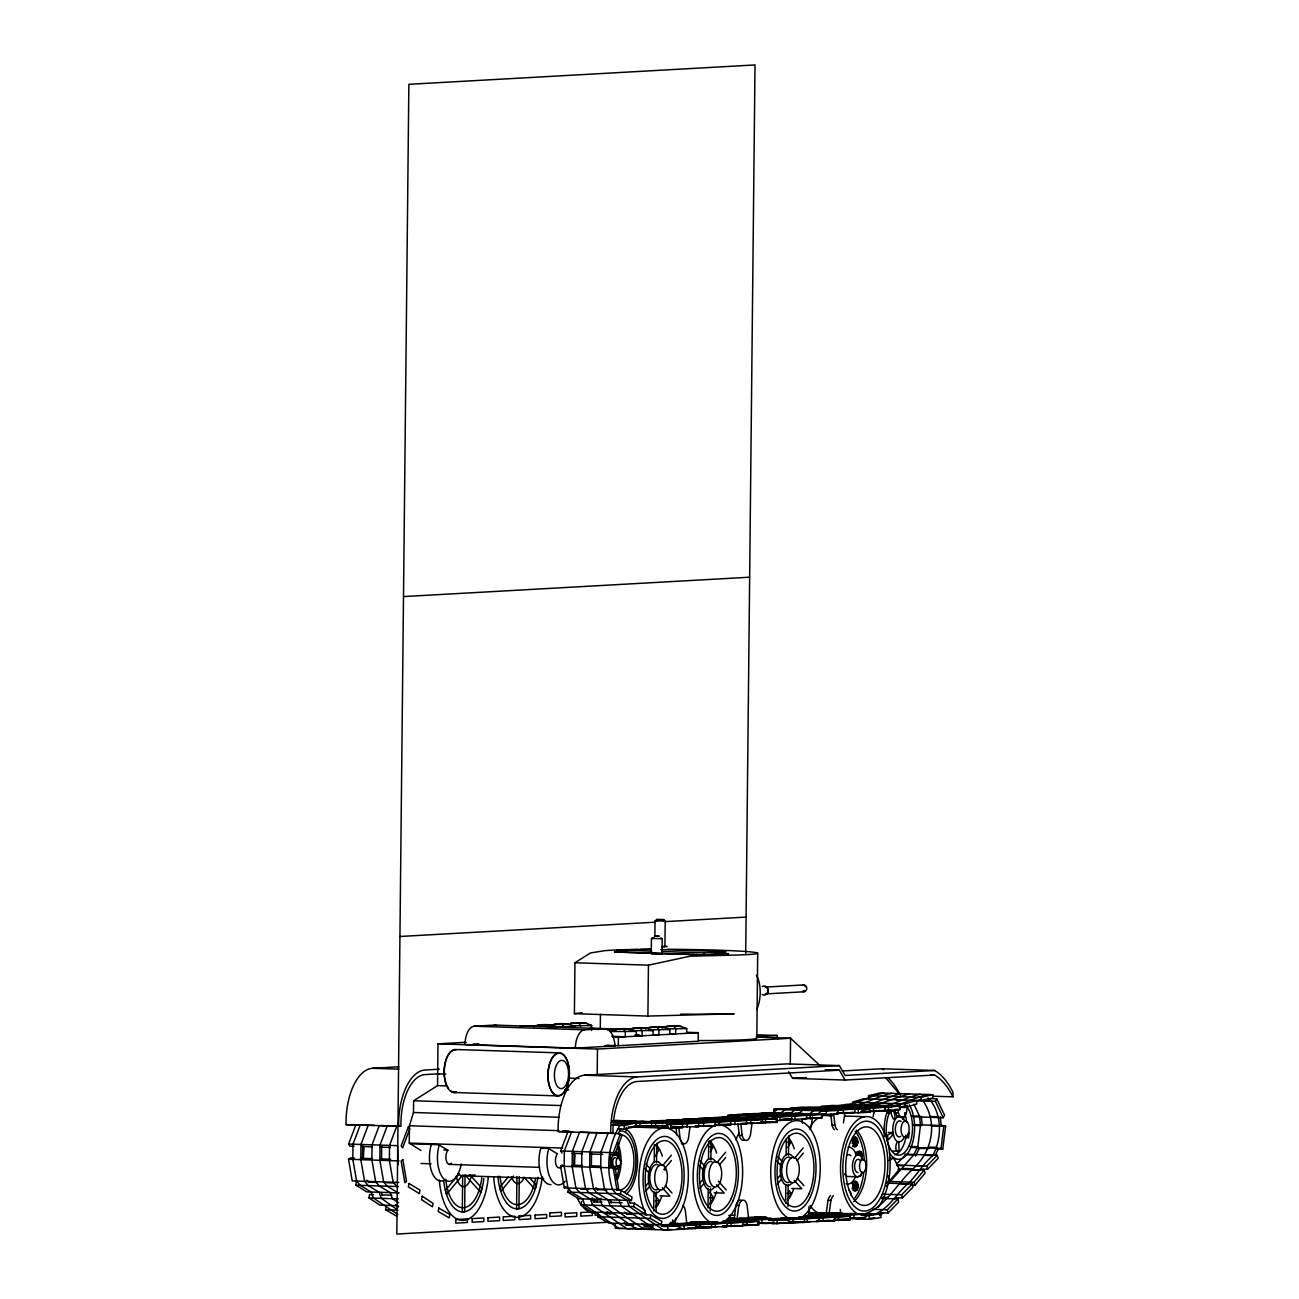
<?xml version="1.0" encoding="UTF-8"?>
<svg xmlns="http://www.w3.org/2000/svg" width="1299" height="1299" viewBox="0 0 1299 1299"><rect width="100%" height="100%" fill="white"/><g stroke="black" fill="none" stroke-linecap="round" stroke-linejoin="round"><path stroke-width="1.5" d="M617.739 1153.561L613.826 1153.431L613.94 1155.12L617.837 1155.249L616.846 1151.856L615.19 1152.424M614.557 1155.542L614.882 1153.074M617.918 1165.69L616.895 1169.262L614.947 1168.402M780.147 1120.728L780.163 1117.14L791.805 1116.085L791.789 1119.673L776.104 1120.599M794.988 1119.9L794.988 1116.312L806.63 1115.256L806.63 1118.845L782.842 1119.511M810.219 1119.04L810.219 1115.468L821.861 1114.396L821.861 1117.984L802.571 1118.715M843.327 1113.487L843.343 1109.898L854.986 1108.843L854.969 1112.431L837.27 1113.275M851.202 1195.486L850.731 1192.044L849.173 1190.371M857.892 1142.454C853.264 1124.138 850.78 1158.854 857.892 1142.454L852.306 1142.276M858.168 1186.555C853.54 1168.256 851.04 1202.971 858.168 1186.555L852.582 1186.377M857.324 1155.136C858.006 1146.319 865.069 1154.632 861.107 1159.163M873.48 1111.798L873.48 1108.209L885.122 1107.154L885.122 1110.742L861.334 1111.392M362.518 1158.984L362.648 1145.491M381.549 1159.601L381.695 1146.124M420.925 1150.443L409.25 1143.071L409.429 1125.762L413.488 1112.496L413.618 1100.756L437.552 1085.623L447.652 1085.948M437.552 1085.623L437.99 1043.844L466.162 1042.269M516.921 1176.699L516.58 1208.719L518.934 1208.59L519.275 1176.634M680.79 1014.113A78.313 3.004 0.6 0 0 734.13 1013.788L647.909 1016.078L574.402 1013.675L574.937 962.77L590.412 952.963L603.775 950.819A78.313 3.004 0.6 0 1 638.085 949.407M573.866 1165.869L574.012 1152.392M591.581 1030.221L591.63 1025.496L586.304 1023.206L570.683 1023.32L586.304 1023.206M591.386 1166.453L591.516 1152.96M594.211 1202.647L594.244 1199.172M595.169 1211.74L595.121 1215.328L599.001 1215.101M597.199 1075.069L597.459 1049.056L790.555 1038.242L819.701 1065.326M596.566 1202.257L596.614 1198.263M600.284 1028.516L600.447 1014.324M610.416 1167.07L610.562 1153.593M660.947 949.585L725.589 951.696L725.556 953.661L704.269 954.846L617.415 952.021L617.431 950.056L650.848 949.26M615.288 1224.73L615.255 1228.334L667.848 1230.039L679.491 1229.39L679.523 1225.801L663.351 1225.282M618.292 1045.711L618.389 1037.154L698.277 1032.673L698.18 1041.246L618.292 1045.711L606.795 1045.338M636.266 1036.147L636.315 1031.406C628.31 1027.558 618.015 1027.753 610.01 1031.536L636.315 1031.406M662.815 1122.011L640.05 1123.197L640.001 1126.785L635.958 1126.655M647.909 1016.078L648.445 965.173L690.029 956.21L734.747 955.09A78.313 3.004 0.6 0 0 749.182 951.761A78.313 3.004 0.6 0 0 667.166 949.293M660.542 938.3L662.214 938.463L662.052 953.726L660.477 953.856L651.27 953.612L651.432 938.349L652.277 938.463M651.692 1122.547L651.643 1126.136L635.471 1125.616M653.056 1035.206L653.105 1030.48C645.717 1026.827 636.185 1026.892 628.586 1029.831M654.875 936.595L655.037 920.894L657.067 920.731M653.722 1210.895L653.917 1191.719M654.225 1162.459L654.42 1144.435M655.524 1126.395L655.557 1122.807L667.199 1122.157L667.166 1125.746L635.292 1125.746M656.06 1211.886L656.271 1191.914M656.58 1162.637L656.774 1143.429M662.912 946.646L664.926 946.533L665.218 920.942L664.211 920.845M667.848 1230.039L667.881 1226.451L679.523 1225.801M669.846 1034.264L669.894 1029.539C662.506 1025.885 652.975 1025.95 645.376 1028.889M670.869 1128.279L670.917 1124.69L682.56 1124.041L682.511 1127.629L670.869 1128.279L628.391 1126.899M684.183 1229.13L684.232 1225.542L695.874 1224.892L695.826 1228.481L678.127 1228.935M686.635 1033.322L686.684 1028.597C679.296 1024.96 669.764 1025.008 662.165 1027.947M687.09 1127.37L687.122 1123.781L698.765 1123.132L698.732 1126.72L672.931 1126.915M699.999 1228.237L700.031 1224.648L711.673 1223.999L711.641 1227.587L695.939 1228.107M704.269 954.846L704.285 952.898L725.589 951.696M703.506 1126.46L703.555 1122.872L715.197 1122.222L715.148 1125.811L695.42 1126.201M708.004 1207.843L708.199 1188.682M708.507 1159.422L708.702 1141.399M710.326 1210.847L710.553 1188.877M710.862 1159.601L711.056 1140.392M715.311 1227.393L715.359 1223.804L727.002 1223.138L726.953 1226.743L701.151 1226.922M719.159 1125.584L719.191 1121.995L730.834 1121.346L730.801 1124.934L715.116 1125.454M731.045 1226.5L731.077 1222.911L742.719 1222.262L742.687 1225.85L722.666 1226.24M734.958 1124.69L735.007 1121.102L746.649 1120.452L746.6 1124.041L714.547 1124.544M745.707 953.531L755.011 64.95L408.86 84.321L396.828 1234.05L609.377 1222.148M747.087 1225.606L747.136 1222.018L758.778 1221.369L758.73 1224.957L743.044 1225.477M750.854 1123.814L750.887 1120.225L762.529 1119.559L762.497 1123.164L740.739 1123.473M757.707 953.206L756.814 1038.274A78.313 3.004 0.6 0 1 698.748 1040.564M761.88 1219.858L761.847 1223.447L773.49 1222.797L773.522 1219.209L727.505 1218.738M765.517 1122.986L765.549 1119.397L777.192 1118.748L777.159 1122.336L761.474 1122.856M773.684 1112.934L773.717 1109.33L785.359 1108.68L837.952 1110.401L837.92 1113.99L822.235 1114.51M777.159 1223.918L777.192 1220.329L788.834 1219.68L788.802 1223.268L757.804 1223.317M785.619 1203.507L785.814 1184.347M786.122 1155.071L786.285 1139.061M787.941 1206.495L788.168 1184.526M788.477 1155.266L788.672 1136.04M790.279 1064.287L790.555 1038.242L756.245 1037.122M792.812 1223.057L792.845 1219.452L804.487 1218.803L804.438 1222.391L788.753 1222.911M807.182 1222.245L807.215 1218.657L818.857 1218.007L818.825 1221.596L793.023 1221.774M823.111 1221.352L823.144 1217.764L834.786 1217.114L834.754 1220.703L817.039 1221.157M826.278 1114.639L826.31 1111.051L837.952 1110.401M838.521 1220.492L838.553 1216.903L850.196 1216.254L850.163 1219.842L834.461 1220.362M853.93 1218.283L853.963 1214.695L865.605 1214.045L865.572 1217.634L849.871 1218.153M850.212 1112.594L858.298 1112.853L858.33 1109.265L849.968 1109.119M858.298 1112.853L869.94 1112.204L869.973 1108.615L807.686 1107.43M932.666 1096.177L952.898 1096.827L952.946 1092.264A89.534 44.734 -88.1 0 0 934.598 1070.473L882.005 1068.752L842.272 1070.977M907.27 1105.238L906.734 1111.1A9.125 4.563 -88.1 0 1 902.789 1117.254A9.125 4.563 -88.1 0 1 898.502 1113.032L897.885 1109.346M886.21 1186.084L913.717 1154.941L917.808 1146.725L920.455 1125.616L919.562 1116.133L913.863 1104.182M860.88 1214.938C883.158 1210.408 895.953 1184.915 911.801 1169.977C931.87 1152.765 938.43 1123.944 923.297 1101.13L931.286 1101.39C942.295 1117.237 941.564 1138.979 932.763 1155.558C923.816 1163.384 917.63 1173.419 909.755 1182.22C895.157 1193.472 886.145 1216.124 865.134 1215.767C856.707 1212.438 846.152 1213.25 837.676 1216.059L768.813 1219.923M943.87 1125.616L945.607 1126.314L942.749 1149.112L941.012 1148.413L943.87 1125.616L913.522 1124.625M617.837 1155.249L617.512 1156.857M862.13 1172.088L860.669 1175.968L858.866 1176.131M625.972 1131.088L626.508 1127.256M672.249 1223.755L672.768 1219.907M675.935 1218.072L675.139 1223.837L686.781 1223.187L685.239 1209.921A9.125 4.563 -88.1 0 0 682.836 1205.472M690.013 1126.915L688.438 1138.46A9.125 4.563 -88.1 0 1 684.248 1143.899A9.125 4.563 -88.1 0 1 680.189 1138.914L678.857 1127.548M734.114 1218.949L735.948 1205.488A9.125 4.563 -88.1 0 1 741.794 1200.585M738.839 1205.586L737.004 1219.047L748.646 1218.397L747.087 1205.115A9.125 4.563 -88.1 0 0 743.028 1200.13A9.125 4.563 -88.1 0 0 738.839 1205.586L735.948 1205.488M752.024 1123.44L750.449 1134.985A9.125 4.563 -88.1 0 1 746.259 1140.441A9.125 4.563 -88.1 0 1 742.2 1135.44L740.852 1124.073M812.508 1117.026L811.193 1126.639A9.125 4.563 -88.1 0 1 810.17 1129.448M826.18 1213.786L828.015 1200.325A9.125 4.563 -88.1 0 1 830.516 1195.616M833.406 1195.713A9.125 4.563 -88.1 0 0 830.905 1200.422L829.087 1213.883L840.713 1213.234L840.274 1209.45M843.489 1122.921L844.788 1113.308M904.672 1137.486L908.504 1137.664L909.284 1132.809M396.633 1216.156L385.608 1209.791L386.176 1206.333M644.759 1214.776L650.831 1214.971L661.857 1221.336L661.288 1224.795L608.695 1223.073L597.654 1216.708L598.238 1213.25M661.288 1224.795L650.247 1218.43L650.831 1214.971M399.15 1192.92L366.789 1191.865L355.812 1185.191L356.413 1181.749M617.009 1190.257L621.068 1190.387L632.045 1197.077L631.444 1200.503L578.851 1198.798L567.874 1192.109L568.475 1188.666M631.444 1200.503L620.467 1193.83L621.068 1190.387M398.046 1205.699L379.844 1205.115L368.965 1197.922L369.598 1194.512L373.641 1194.642M630.21 1203.02L634.253 1203.15L645.132 1210.327L644.499 1213.753L591.906 1212.032L581.026 1204.839L581.66 1201.429M644.499 1213.753L633.603 1206.56L634.253 1203.15M354.075 1146.27L350.032 1146.124L348.603 1144.062L355.78 1125.048M360.148 1125.194L352.987 1144.208L352.825 1159.406L356.624 1181.067L360.196 1185.338L371.173 1192.011L373.349 1198.068L397.867 1214.484M368.137 1125.454L360.976 1144.468L360.813 1159.666L364.613 1181.327L368.185 1185.597L379.162 1192.271L381.321 1198.328L397.965 1210.197L385.608 1209.791M379.194 1125.811L372.034 1144.825L371.871 1160.039L375.671 1181.684L379.227 1185.955L390.203 1192.644L392.379 1198.685L398.598 1202.793M387.183 1126.071L380.006 1145.085L379.86 1160.299L383.66 1181.944L387.216 1186.214L398.192 1192.904M396.698 1126.395L389.538 1145.393L389.375 1160.608L393.175 1182.252L396.747 1186.523M562.077 1153.057L560.665 1150.979L567.842 1131.981M571.511 1132.095L564.334 1151.109L564.188 1166.307L567.972 1187.968L571.544 1192.238L582.52 1198.912L584.696 1204.969L618.925 1228.448L622.806 1228.237M579.5 1132.355L572.323 1151.369L572.161 1166.567L575.96 1188.228L579.533 1192.498L590.509 1199.172L592.685 1205.228L626.914 1228.708L636.624 1228.172M589.015 1132.663L581.855 1151.677L581.692 1166.875L585.492 1188.536L589.048 1192.807L600.024 1199.48L602.2 1205.537L636.445 1229.016L651.221 1228.188M597.004 1132.923L589.843 1151.937L589.681 1167.151L593.481 1188.796L597.037 1193.067L608.013 1199.74L610.189 1205.797L626.832 1217.666L644.434 1229.276L652.195 1228.838M608.062 1133.296L600.885 1152.294L600.723 1167.509L604.522 1189.153L608.094 1193.424L619.071 1200.114L621.247 1206.154L655.475 1229.633M620.419 1133.686L621.848 1135.764L614.671 1154.762L613.258 1152.7L620.419 1133.686L558.115 1131.575A51.879 25.915 -88.1 0 1 584.599 1075.215L786.804 1063.897L839.398 1065.602L845.178 1075.475L934.598 1070.473M431.349 1144.468L431.219 1144.825A24.551 12.259 -88.1 0 0 431.82 1171.974A24.551 12.259 -88.1 0 0 444.648 1180.012M451.565 1163.271A7.664 3.832 -88.1 0 1 446.353 1160.77A7.664 3.832 -88.1 0 1 447.863 1150.232L439.208 1145.085A24.551 12.259 -88.1 0 0 444.404 1179.378A24.551 12.259 -88.1 0 0 461.259 1163.985M561.087 1166.859A7.664 3.832 -88.1 0 1 555.891 1164.342A7.664 3.832 -88.1 0 1 557.401 1153.804L548.73 1148.657A24.551 12.259 -88.1 0 0 550.37 1178.161A24.551 12.259 -88.1 0 0 565.162 1181.229M618.145 1133.897L620.646 1128.604M906.41 1112.529L903.016 1119.332L901.847 1117.66M915.454 1156.11L919.335 1148.348M935.28 1155.184L938.381 1148.982M912.888 1116.734L943.22 1117.725L935.394 1101.276L936.725 1098.743L930.669 1098.548M943.22 1117.725L944.552 1115.191L936.725 1098.743M890.838 1112.853L892.884 1109.736C896.407 1115.614 895.157 1126.314 890.838 1112.853L887.087 1112.723M655.005 1156.467L658.966 1149.794L657.067 1147.228M710.277 1151.758L713.248 1146.757L709.465 1141.626M787.892 1147.423L790.864 1142.406L788.964 1139.84M655.557 1206.95L659.275 1200.893L655.248 1195.194M709.855 1203.897L713.557 1197.857L709.53 1192.157M787.47 1199.562L791.172 1193.521L789.159 1190.663M459.197 1173.841L445.427 1190.29L446.564 1194.301L462.671 1175.043L462.298 1211.756L464.652 1211.626L465.026 1174.913L480.76 1192.385L481.978 1188.244L470.059 1174.994M508.38 1176.91L499.725 1187.254L500.846 1191.248L513.56 1176.066M645.441 1186.182L647.99 1183.145M662.669 1165.625L671.339 1155.249M645.538 1191.427L649.354 1186.864M663.838 1169.571L671.421 1160.494M699.723 1183.145L702.288 1180.109M716.951 1162.573L725.621 1152.213M699.82 1188.39L703.636 1183.827M719.386 1165.008L725.719 1157.458M777.338 1178.81L779.887 1175.757M794.566 1158.237L803.237 1147.861M777.435 1184.039L781.251 1179.492M797.001 1160.673L803.334 1153.122M887.72 1181.408L914.009 1182.269L924.222 1170.074L925.083 1173.143L914.886 1185.338L910.843 1185.191M896.57 1164.05L905.728 1154.665L913.717 1154.941M896.44 1165.073L926.788 1166.064L937.342 1155.249L938.105 1158.432L927.535 1169.246L921.478 1169.051M873.188 1209.337L887.347 1209.791L897.918 1198.977L898.664 1202.16L888.11 1212.974L877.734 1212.633M883.45 1194.187L901.652 1194.788L912.223 1183.974L912.97 1187.14L902.415 1197.954L896.342 1197.759M447.863 1150.232L443.949 1150.037M398.761 1182.431L352.24 1180.921L348.538 1159.26L350.243 1157.961L354.286 1158.091M608.809 1166.388L614.882 1166.599L618.6 1188.244L616.895 1189.559L564.302 1187.838L560.583 1166.193L562.288 1164.878M564.302 1187.838L566.007 1186.539M560.583 1166.193L613.177 1167.898L614.882 1166.599M800.233 1108.144L777.403 1109.249L772.954 1112.805L731.24 1115.143L728.284 1117.156L649.857 1121.54M806.289 1108.453L785.375 1109.508L780.943 1113.064L739.228 1115.403L736.273 1117.416L633.49 1122.953M848.068 1107.722L794.907 1109.817L790.458 1113.373L748.76 1115.711L745.788 1117.725L651.14 1123.018M823.793 1109.021L802.896 1110.077L798.447 1113.633L756.749 1115.971L753.777 1117.984L663.708 1123.018M834.851 1109.395L813.937 1110.45L809.504 1114.006L767.79 1116.328L764.835 1118.342L666.306 1123.862M842.84 1109.655L821.926 1110.71L817.493 1114.266L775.779 1116.588L772.824 1118.601L666.533 1124.561M879.439 1215.588L883.726 1212.828M734.292 1218.819L727.18 1220.557L735.169 1220.816L738.287 1219.306L750.254 1218.641L738.287 1218.592M736.679 1221.709L761.311 1218.998M660.688 1223.967L663.854 1226.5L754.216 1221.433L757.317 1219.923L769.3 1219.258L772.97 1220.394L845.665 1216.319L849.432 1214.776L861.432 1214.094M533.532 1026.73C541.131 1023.791 550.662 1023.726 558.05 1027.363L547.058 1027.98M550.305 1025.788C557.921 1022.849 567.452 1022.784 574.84 1026.437L552.351 1026.665M809.115 1215.133L812.882 1213.575L824.881 1212.909L827.349 1214.013M807.15 1216.091L826.408 1213.672M799.973 1217.195L826.619 1215.702L830.386 1214.159L842.385 1213.477L830.402 1213.445M916.509 1100.448L863.916 1098.727L852.339 1102.201L904.932 1103.923L916.509 1100.448L916.688 1103.988L905.111 1107.479L899.038 1107.284M900.775 1107.105L904.104 1106.115M651.27 953.612L662.052 953.726M868.641 1099.246L868.528 1095.674L880.137 1092.962L932.731 1094.684L932.844 1098.24L917.191 1100.821M883.807 1093.076C868.625 1095.966 855.424 1105.4 839.56 1106.115M891.796 1093.336C877.215 1095.983 864.614 1105.108 849.481 1106.082M901.327 1093.644C885.139 1096.892 870.866 1107.089 853.719 1106.878L861.708 1107.138M909.316 1093.92C889.75 1099.116 871.353 1109.768 850.066 1107.787M920.358 1094.278C905.176 1097.152 891.975 1106.602 876.111 1107.3M928.347 1094.537C913.165 1097.428 899.963 1106.862 884.099 1107.576M868.528 1095.674L921.105 1097.395L932.731 1094.684M917.029 1100.562L920.666 1099.717M631.525 1122.791L619.899 1125.389C608.176 1144.922 605.626 1167.655 612.511 1189.413L616.083 1193.684L627.06 1200.373L629.236 1206.414L645.879 1218.283L663.464 1229.893L671.226 1229.471M626.297 1123.034L623.536 1122.531L611.91 1125.129L624.283 1125.535L635.909 1122.937L636.007 1126.509L624.397 1129.107L618.324 1128.912M884.424 1107.576L900.126 1105.969L900.158 1109.541L888.532 1111.294L878.416 1110.97M861.675 1112.204L889.994 1110.06M865.215 1215.604L880.901 1213.98L880.949 1217.569L869.307 1219.306L849.091 1218.657M862.763 1218.04L856.95 1218.917L854.45 1217.796M868.82 1218.592L874.633 1217.715M574.402 1013.675L582.098 1012.668M403.502 596.582L749.653 577.211M399.946 936.482L655.005 922.193M665.12 921.624L746.097 917.094M624.169 951.469L614.362 952.021L705.081 954.976L728.609 953.661L715.457 953.32M617.415 952.021L627.092 951.469M765.257 987.094L803.821 984.934M765.192 993.946L803.756 991.786M474.265 1026.21L494.334 1025.09L604.717 1028.694A21.255 10.619 -88.1 0 1 615.028 1045.89L575.327 1048.114L464.928 1044.51A18.283 9.142 -88.1 0 1 474.265 1026.21L584.647 1029.815L604.717 1028.694M552.724 1025.09L537.104 1025.203M553.894 1024.261L569.514 1024.148M572.973 1025.853L591.63 1025.496L587.798 1025.366M589.47 1028.483L630.989 1029.133M632.175 1028.305L647.779 1028.191M648.964 1027.363L664.568 1027.249M665.754 1026.421L681.358 1026.307M669.894 1029.539L649.321 1029.831M686.684 1028.597L666.111 1028.889M472.868 1044.071L478.828 1043.73M635.016 1034.865L639.011 1034.637M756.343 1036.618L777.078 1035.465L777.809 1039.395M439.241 1073.786L425.082 1074.582A47.316 23.642 -88.1 0 0 400.936 1126.249L346.054 1124.658A51.879 25.915 -88.1 0 1 372.537 1068.281L398.825 1066.82M439.289 1069.207L425.13 1070.003A51.879 25.915 -88.1 0 0 398.647 1126.379M584.599 1075.215L637.192 1076.92L839.398 1065.602M952.898 1096.827A89.534 44.734 -88.1 0 0 934.549 1075.036L845.129 1080.054L839.349 1070.181L637.143 1081.499A47.316 23.642 -88.1 0 0 612.998 1133.166L610.709 1133.296A51.879 25.915 -88.1 0 1 637.192 1076.92M788.688 1071.756L792.552 1078.332L806.452 1077.553M346.054 1124.658L374.648 1125.389M810.17 1108.356L832.545 1107.219L824.556 1106.959L809.423 1107.803L840.128 1108.664M612.462 1120.891L618.292 1120.566M834.916 1108.632L846.558 1107.982L838.569 1107.722M614.638 1121.475L626.28 1120.826M849.855 1108.778L868.885 1107.706M624.153 1121.784L635.796 1121.134M850.601 1109.443L869.973 1108.615M624.381 1122.482L643.784 1121.394M642.291 1121.638L698.765 1123.132M864.955 1111.311L861.075 1111.522L869.063 1111.798M822.202 1114.071L825.985 1113.86M838.91 1113.129L853.914 1112.642M635.357 1126.233L646.934 1125.584M658.707 1125.632L632.808 1126.444M558.115 1131.575L572.55 1131.851M636.689 1125.372L639.173 1127.061L643.151 1126.85M783.589 1119.543L790.571 1119.153M805.818 1118.293L821.861 1117.984M639.173 1127.061L655.118 1126.882M655.735 1126.006L658.203 1127.694L668.157 1127.126M761.084 1121.93L773.051 1121.963L761.149 1122.628M672.168 1127.613L682.706 1127.029M695.955 1126.282L708.832 1125.567M714.775 1125.226L730.59 1124.349M742.232 1123.7L754.151 1123.034M457.605 1173.63L460.934 1175.741L475.044 1174.946M728.804 1215.474L734.877 1215.133M809.131 1212.552L865.605 1214.045M808.887 1213.087L824.881 1212.909M728.755 1218.283L734.308 1218.072M748.013 1217.309L766.296 1217.52L747.899 1218.559M730.347 1218.835L734.179 1218.608M747.802 1217.861L758.307 1217.26M670.739 1222.879L674.425 1222.668L670.43 1222.538M644.353 1225.201L648.12 1224.989M670.56 1223.723L678.062 1223.414M685.888 1222.879L705.487 1221.774M753.599 1219.079L771.135 1218.105M800.2 1216.838L809.91 1216.302L808.79 1206.82M648.574 1225.671L644.807 1225.883L641.641 1223.349M662.75 1224.876L717.357 1221.823M723.705 1221.466L735.169 1220.816M765.42 1219.128L779.124 1218.365M781.056 1218.251L789.613 1217.78M661.516 1225.915L695.647 1224.713M689.607 1224.356L734.763 1221.823M757.463 1223.301L763.292 1222.976M855.359 1217.812L834.137 1220.346M677.64 1228.399L681.52 1228.188M695.387 1227.409L702.954 1226.987M722.553 1225.883L728.382 1225.558M742.492 1224.762L746.373 1224.551M764.786 1223.528L774.496 1222.976M788.201 1222.213L792.081 1222.002M816.681 1220.622L820.481 1220.41M833.909 1219.647L837.79 1219.436M676.682 1229.163L694.218 1228.172M695.615 1228.107L716.756 1226.922M722.569 1226.597L738.303 1225.704M742.719 1225.46L754.362 1224.811M784.417 1223.122L772.775 1223.788L769.105 1222.651M788.428 1222.911L810.56 1221.661M815.951 1221.369L830.37 1220.557M664.828 921.04L655.037 920.894M652.163 938.251L653.105 938.235M660.542 938.592L661.483 938.56M836.735 1112.723L840.615 1112.61M653.007 938.219L654.193 938.203M660.639 938.592L653.007 938.511M661.759 946.662L667.069 946.5L664.357 946.289M656.856 936.011C665.153 936.352 648.542 935.897 656.839 936.238M898.746 1141.821L899.07 1151.287C894.069 1154.08 895.255 1138.866 899.85 1141.853A13.071 6.527 -88.1 0 0 904.315 1136.917M617.431 950.056L651.773 951.177M661.873 951.501L704.285 952.898M574.937 962.77L648.445 965.173M649.273 1030.351L653.105 1030.48L630.616 1030.708M589.811 1029.133L599.391 1029.441M686.781 1032.299L698.277 1032.673M757.138 1034.816L777.078 1035.465M607.851 1030.107L615.823 1030.367M669.894 1033.76L675.642 1033.939L675.691 1029.214L674.295 1026.697M653.105 1034.686L658.853 1034.881L658.902 1030.156L657.505 1027.639M636.315 1035.628L642.063 1035.823L642.112 1031.081L640.716 1028.581M611.861 1036.326L625.274 1036.764L625.322 1032.023L623.926 1029.522M612.641 1036.959L618.389 1037.154M604.993 1045.565L615.028 1045.89M437.99 1043.844L597.459 1049.056M559.999 1052.904A21.563 10.765 -88.1 0 0 548.714 1083.723A21.563 10.765 -88.1 0 0 567.257 1086.549A21.563 10.765 -88.1 0 0 559.999 1052.904L456.241 1049.527A21.563 10.765 -88.1 0 0 444.096 1072.195A21.563 10.765 -88.1 0 0 456.355 1092.183M825.19 1069.71L839.349 1070.181M930.506 1074.906L934.549 1075.036M792.552 1078.332L845.129 1080.054M372.537 1068.281L398.842 1069.142M437.682 1073.867L445.752 1074.127M568.897 1078.154L578.981 1078.479M917.191 1100.691L935.394 1101.276M896.959 1100.172L905.046 1100.432M564.724 1089.764L568.767 1089.893M900.126 1105.969L847.533 1104.247L835.89 1106.001L839.933 1106.131M453.546 1092.491L557.32 1095.885M885.122 1107.154L832.545 1105.433L820.887 1106.488L873.48 1108.209M852.063 1106.521L878.368 1107.381M861.107 1108.144L869.096 1108.404M896.115 1109.411L900.158 1109.541M821.065 1107.154L829.054 1107.414M857.616 1108.339L865.589 1108.599M854.986 1108.843L802.392 1107.121L790.75 1108.177L843.343 1109.898M810.056 1108.128L814.051 1108.258M823.566 1108.567L827.56 1108.697M879.05 1110.531L885.122 1110.742M878.108 1110.759L884.099 1110.954M789.029 1108.599L797.018 1108.859M806.549 1109.167L814.538 1109.427M825.579 1109.784L833.568 1110.06M861.562 1111.863L869.94 1112.204M894.995 1109.249L895.596 1112.934L898.502 1113.032M773.717 1109.33L826.31 1111.051M887.201 1112.967L890.952 1113.081M842.564 1112.561L850.553 1112.821M911.573 1115.873L919.562 1116.133M930.604 1116.507L938.592 1116.767M833.861 1113.86L837.92 1113.99M413.618 1100.756L560.973 1105.563M795.183 1113.194L803.172 1113.454M821.861 1114.396L769.284 1112.691L757.626 1113.746L761.685 1113.876M785.814 1113.324L791.887 1113.519M802.003 1113.844L810.089 1114.12M761.311 1113.454L769.3 1113.714M778.815 1114.022L786.804 1114.282M797.862 1114.656L805.851 1114.915M824.508 1115.386L832.545 1115.662M844.61 1116.052L864.728 1116.702M806.63 1115.256L754.037 1113.535L742.395 1114.591L760.597 1115.191M769.771 1114.136L802.133 1115.191M806.176 1115.321L810.219 1115.468M746.081 1114.315L754.053 1114.574M763.585 1114.883L771.574 1115.143M782.631 1115.5L790.604 1115.76M791.805 1116.085L739.212 1114.363L727.57 1115.419L768.018 1116.75M770.713 1115.516L794.988 1116.312M731.24 1115.143L739.228 1115.403M748.76 1115.711L756.749 1115.971M767.79 1116.328L775.779 1116.588M772.061 1116.88L780.163 1117.14M777.192 1118.748L724.615 1117.026L712.972 1117.676L765.549 1119.397M781.689 1119.348L791.789 1119.673M762.529 1119.559L709.936 1117.854L698.31 1118.504L750.887 1120.225M941.564 1126.184L945.607 1126.314M914.464 1125.421L920.455 1125.616M931.513 1125.973L939.502 1126.233M746.649 1120.452L694.056 1118.748L682.413 1119.397L735.007 1121.102M760.987 1121.8L777.159 1122.336M730.834 1121.346L678.24 1119.624L666.598 1120.274L719.191 1121.995M830.743 1113.844L832.074 1125.21L834.965 1125.307A9.125 4.563 -88.1 0 0 837.368 1129.757M756.424 1122.953L762.497 1123.164M715.197 1122.222L662.604 1120.501L650.961 1121.151L703.555 1122.872M413.488 1112.496L558.83 1117.237M740.544 1123.846L746.6 1124.041M614.606 1120.436L667.199 1122.157M718.656 1124.528L730.801 1124.934M613.079 1121.427L662.847 1123.002M666.907 1123.132L687.122 1123.781M624.267 1122.141L628.261 1122.271M639.319 1122.628L647.308 1122.888M666.371 1123.521L682.56 1124.041M611.634 1122.141L635.909 1122.937M611.732 1122.271L640.05 1123.197M709.092 1125.616L715.148 1125.811M666.858 1124.561L670.917 1124.69M695.144 1125.973L699.138 1126.103M888.256 1132.436L893.062 1132.598M661.094 1125.551L667.166 1125.746M694.689 1126.59L698.732 1126.72M672.151 1127.094L678.143 1127.288M662.295 1126.98L668.352 1127.175M672.395 1127.305L682.511 1127.629M658.203 1127.694L666.192 1127.954L662.49 1125.421M852.729 1137.486L856.463 1137.599M853.264 1138.054L856.983 1138.168M853.703 1138.882L857.421 1138.996M737.962 1123.976L739.293 1135.358L742.2 1135.44M852.144 1139.856L857.73 1140.035M409.429 1125.762L558.814 1130.65M562.84 1130.779L568.897 1130.974M380.704 1125.584L398.923 1126.184M580.637 1132.111L612.998 1133.166M852.306 1141.042L857.892 1141.22M852.144 1143.477L857.73 1143.656M786.95 1142.276L790.864 1142.406M853.703 1144.63L857.421 1144.76M909.82 1146.465L917.808 1146.725M928.866 1147.098L936.855 1147.358M853.248 1145.556L856.983 1145.669M910.664 1147.423L941.012 1148.413M852.712 1146.221L856.447 1146.335M916.461 1148.267L928.59 1148.657M936.693 1148.917L942.749 1149.112M892.819 1151.028L899.07 1151.287M709.335 1146.627L713.248 1146.757M857.405 1151.531L861.123 1151.661M855.976 1152.31L861.562 1152.489M904.981 1154.194L937.342 1155.249M924.774 1155.298L932.763 1155.558M856.285 1153.35L861.87 1153.528M856.447 1154.519L862.033 1154.714M409.25 1143.071L562.662 1148.072M410.387 1143.769L439.338 1144.728M548.876 1148.3L540.741 1148.397A24.551 12.259 -88.1 0 0 551.003 1184.607M348.603 1144.062L397.526 1145.653L398.062 1164.797M560.665 1150.979L613.258 1152.7M613.94 1154.259L617.837 1154.389M362.161 1146.53L372.277 1146.855M380.363 1147.114L390.479 1147.455M572.193 1153.382L582.309 1153.707M590.396 1153.983L602.541 1154.373M610.627 1154.632L614.671 1154.762M897.268 1165.447L903.243 1165.658M914.301 1166.015L922.29 1166.275M903.276 1168.451L913.376 1168.791M897.918 1169.23L924.222 1170.074M911.801 1169.977L919.789 1170.237M360.343 1158.286L372.488 1158.676M380.575 1158.952L390.69 1159.276M572.404 1165.203L582.52 1165.544M590.607 1165.804L600.723 1166.129M348.538 1159.26L399.102 1160.916M858.038 1176.813L848.491 1176.504A10.96 5.472 -88.1 0 1 844.577 1173.874M420.99 1163.482L431.041 1163.807M449.145 1164.391L539.605 1167.346M885.918 1183.113L912.223 1183.974M853.54 1182.155L857.259 1182.269M899.915 1183.73L907.904 1183.99M852.112 1182.934L857.697 1183.113M852.42 1183.974L858.006 1184.152M852.582 1185.143L858.168 1185.321M852.42 1187.595L858.006 1187.773M460.934 1175.741L543.696 1178.437M852.112 1188.682L857.681 1188.861M853.524 1189.657L857.243 1189.787M791.822 1188.439L801.775 1188.764L794.176 1180.32M852.988 1190.322L856.707 1190.452M787.259 1193.391L791.172 1193.521M882.183 1197.305L888.256 1197.499M714.206 1192.791L724.176 1193.115L716.577 1184.672M881.729 1198.457L897.918 1198.977M368.543 1182.139L376.645 1182.415M386.745 1182.739L394.847 1182.999M580.604 1189.072L588.691 1189.332M596.793 1189.592L606.909 1189.933M828.015 1200.325L830.905 1200.422M355.812 1185.191L398.29 1186.572M567.874 1192.109L620.467 1193.83M659.924 1195.827L669.878 1196.152L662.279 1187.708M709.644 1197.727L713.557 1197.857M655.362 1200.779L659.275 1200.893M381.744 1194.901L391.843 1195.226M593.789 1201.819L601.892 1202.095M609.978 1202.354L622.107 1202.744M866.742 1213.526L880.901 1213.98M868.333 1213.818L876.322 1214.078M368.965 1197.922L398.371 1198.88M581.026 1204.839L633.603 1206.56M809.456 1213.25L853.963 1214.695M808.887 1213.445L812.882 1213.575M822.397 1213.883L830.386 1214.159M841.443 1214.516L849.432 1214.776M807.718 1214.857L850.196 1216.254M818.63 1215.442L826.619 1215.702M837.676 1216.059L845.665 1216.319M861.513 1217.504L865.572 1217.634M806.192 1215.848L838.553 1216.903M806.468 1216.189L834.786 1217.114M805.38 1216.351L811.372 1216.562M822.413 1216.919L830.402 1217.179M798.869 1216.968L823.144 1217.764M798.641 1217.342L819.019 1217.812M806.5 1217.812L814.473 1218.072M833.974 1219.306L850.163 1219.842M754.638 1216.936L766.767 1217.342M780.926 1217.796L807.215 1218.657M782.242 1218.089L804.487 1218.803M755.563 1217.423L763.552 1217.683M792.114 1218.608L800.103 1218.868M826.375 1220.427L834.754 1220.703M606.324 1213.526L614.411 1213.786M626.556 1214.175L634.643 1214.451M748.338 1218.007L792.845 1219.452M729.031 1217.748L735.104 1217.942M739.147 1218.072L788.834 1219.68M728.755 1217.942L732.75 1218.072M757.431 1218.868L769.3 1219.258M776.461 1219.485L784.45 1219.745M769.105 1220.07L777.192 1220.329M730.298 1219.047L738.287 1219.306M749.344 1219.664L757.317 1219.923M768.976 1220.264L772.97 1220.394M788.266 1221.872L804.438 1222.391M726.417 1220.313L758.778 1221.369M746.227 1221.174L754.216 1221.433M597.654 1216.708L650.247 1218.43M767.417 1222.586L773.49 1222.797M780.423 1222.992L788.802 1223.268M722.861 1221.222L747.136 1222.018M722.488 1221.612L742.752 1222.083M730.347 1222.067L738.335 1222.327M694.673 1221.726L731.077 1222.911M690.581 1221.953L727.002 1223.138M695.582 1222.327L703.571 1222.586M714.629 1222.944L722.617 1223.203M742.557 1224.421L758.73 1224.957M687.041 1222.879L715.359 1223.804M685.937 1223.041L711.673 1223.999M699.3 1223.804L707.289 1224.064M734.308 1225.574L742.687 1225.85M669.683 1223.658L700.031 1224.648M670.625 1223.902L676.6 1224.096M669.57 1224.031L695.874 1224.892M664 1224.876L684.232 1225.542M722.91 1226.597L726.953 1226.743M671.859 1225.347L679.848 1225.606M643.119 1224.616L649.191 1224.811M667.15 1225.606L675.139 1225.866M695.452 1227.068L711.641 1227.587M625.404 1225.071L633.506 1225.33M643.606 1225.655L653.722 1225.996M661.824 1226.256L667.881 1226.451M687.463 1228.205L695.826 1228.481M643.086 1228.205L652.082 1228.497M652.163 938.463L653.105 938.511M612.478 1122.174L615.239 1122.677M862.439 1218.056L864.939 1219.176M644.677 1125.632L647.162 1127.337M624.137 1222.781L627.303 1225.314M643.638 1212.746L646.496 1215.068M624.592 1212.129L627.449 1214.451M607.088 1211.561L609.945 1213.883M395.724 1204.66L398.598 1206.982M905.598 1135.164L908.504 1137.664M927.957 1098.012L931.286 1101.39M777.906 1156.776L781.966 1161.274M797.277 1178.274L803.902 1185.63M776.932 1161.16L782.177 1166.989M700.291 1161.111L705.698 1167.119M718.331 1181.148L726.287 1189.981M699.317 1165.512L704.561 1171.341M646.009 1164.164L651.416 1170.155M665.38 1185.662L672.005 1193.018M645.035 1168.548L648.964 1172.916M529.635 1177.852L536.276 1185.208L535.058 1189.332L523.952 1177.024M885.626 1077.683L900.304 1095.122M595.851 1187.611L597.8 1189.933M367 1180.141L368.932 1182.463M902.204 1116.848L904.77 1121.005M579.224 1023.596L580.637 1026.113M562.435 1024.538L563.847 1027.038M628.684 1198.961L630.324 1203.524M610.189 1199.87L611.293 1202.906M592.133 1197.775L593.773 1202.338M381.338 1192.385L382.426 1195.437M914.009 1182.269L914.886 1185.338M926.788 1166.064L927.535 1169.246M901.652 1194.788L902.415 1197.954M887.347 1209.791L888.11 1212.974M613.177 1167.898L616.895 1189.559M615.028 1174.994L615.141 1175.822M888.386 1175.822L889.133 1181.457L899.33 1169.262L894.621 1159.65A9.125 4.563 -88.1 0 0 889.036 1160.559M833.633 1113.941L834.965 1125.307M802.051 1119.511L802.506 1123.31M675.951 1127.451L676.844 1135.034M940.346 1116.896L941.223 1126.168M921.316 1116.279L922.193 1125.551M904.932 1103.923L905.111 1107.479M921.105 1097.395L921.235 1100.967M624.283 1125.535L624.397 1129.107M888.484 1107.706L888.532 1111.294M869.275 1215.734L869.307 1219.306M600.999 1198.295A36.827 18.397 -88.1 0 1 591.467 1199.691M596.403 1212.86A49.492 24.73 -88.1 0 1 577.227 1198.019M363.541 1157.117A34.7 17.342 -88.1 0 1 364.029 1148.072M535.545 1178.502A36.827 18.397 -88.1 0 1 516.71 1204.66A36.827 18.397 -88.1 0 1 500.05 1176.277M537.916 1177.284A41.016 20.492 -88.1 0 1 516.905 1208.866A41.016 20.492 -88.1 0 1 497.907 1176.196M523.87 1178.128A15.702 7.843 -88.1 0 1 511.481 1176.699M542.251 1177.138A49.492 24.73 -88.1 0 1 516.937 1217.342A49.492 24.73 -88.1 0 1 493.652 1176.991M481.815 1177.803A36.827 18.397 -88.1 0 1 463.386 1207.713A36.827 18.397 -88.1 0 1 445.768 1179.33M483.845 1178.583A41.016 20.492 -88.1 0 1 463.499 1211.902A41.016 20.492 -88.1 0 1 443.771 1180.986M470.79 1177.738A15.702 7.843 -88.1 0 1 463.061 1186.588A15.702 7.843 -88.1 0 1 456.355 1176.066M488.327 1176.537A49.492 24.73 -88.1 0 1 463.564 1220.346A49.492 24.73 -88.1 0 1 439.371 1180.028M456.339 1091.842A21.222 10.603 -88.1 0 1 450.883 1091.014M448.48 1088.513A21.222 10.603 -88.1 0 1 445.054 1063.978A21.222 10.603 -88.1 0 1 456.209 1049.852M640.277 949.374A78.313 3.004 0.6 0 1 651.384 949.293M575.327 1048.114A18.283 9.142 -88.1 0 1 584.647 1029.815M494.334 1025.09A21.255 10.619 -88.1 0 1 496.803 1025.544M802.327 985.34A3.426 2.971 86.8 0 1 806.744 988.003A3.426 2.971 86.8 0 1 802.977 991.64M762.253 986.542A4.579 3.962 86.8 0 1 768.18 990.699A4.579 3.962 86.8 0 1 762.172 994.482M766.037 987.224A3.426 2.971 86.8 0 1 765.955 993.849M804.828 990.52A2.468 2.127 86.8 0 1 803.204 990.715M804.877 986.266A2.468 2.127 86.8 0 1 805.315 986.672M756.408 975.176A23.869 11.935 -88.1 0 1 756.651 1009.518M888.695 1078.479A89.534 44.734 -88.1 0 1 899.022 1092.621M882.005 1068.752A89.534 44.734 -88.1 0 1 883.742 1069.84M859.483 1159.942A6.609 3.296 -88.1 0 1 860.182 1160.884M857.99 1172.477A6.609 3.296 -88.1 0 1 854.612 1165.512A6.609 3.296 -88.1 0 1 858.688 1159.39M817.721 1212.795A49.573 24.778 -88.1 0 1 809.959 1205.521M810.04 1126.964A49.573 24.778 -88.1 0 1 818.094 1118.017M821.26 1116.296A49.573 24.778 -88.1 0 1 830.938 1116.133M857.941 1214.11A49.573 24.778 -88.1 0 1 844.09 1142.649A49.573 24.778 -88.1 0 1 882.833 1129.334A49.573 24.778 -88.1 0 1 878.254 1207.128M861.87 1173.046A10.96 5.472 -88.1 0 1 853.8 1173.533A10.96 5.472 -88.1 0 1 854.645 1157.409A10.96 5.472 -88.1 0 1 862.585 1159.731M848.117 1147.131A18.495 9.239 -88.1 0 1 856.252 1155.184M855.051 1177.657A18.495 9.239 -88.1 0 1 846.169 1183.746M846.802 1155.233A10.96 5.472 -88.1 0 1 850.975 1155.72M855.132 1131.283A39.295 19.631 -88.1 0 1 864.225 1160.543M863.721 1172.818A39.295 19.631 -88.1 0 1 854.856 1197.938M856.366 1130.162A39.295 19.631 -88.1 0 1 866.563 1166.518A39.295 19.631 -88.1 0 1 853.719 1201.705M792.163 1182.788A15.702 7.843 -88.1 0 1 781.738 1179.719A15.702 7.843 -88.1 0 1 782.875 1158.546A15.702 7.843 -88.1 0 1 793.478 1157.912M789.857 1181.798A12.714 6.349 -88.1 0 1 781.738 1169.068A12.714 6.349 -88.1 0 1 791.107 1158.367M794.485 1219.501A49.492 24.73 -88.1 0 1 774.285 1146.611A49.492 24.73 -88.1 0 1 816.909 1143.136A49.492 24.73 -88.1 0 1 796.092 1219.371M735.916 1139.791A49.492 24.73 -88.1 0 1 739.212 1132.679M788.363 1137.453A36.827 18.397 -88.1 0 1 794.241 1148.787M793.689 1188.877A36.827 18.397 -88.1 0 1 788.12 1199.935M616.164 1166.031A4.628 2.306 -88.1 0 1 612.641 1162.556A4.628 2.306 -88.1 0 1 616.067 1158.042M574.645 1164.001A34.7 17.342 -88.1 0 1 575.116 1154.957M624.234 1128.311A34.7 17.342 -88.1 0 1 637.484 1158.335A34.7 17.342 -88.1 0 1 626.491 1194.025M611.683 1166.518A7.664 3.832 -88.1 0 1 612.966 1155.866A7.664 3.832 -88.1 0 1 618.243 1157.896M618.324 1165.544A7.664 3.832 -88.1 0 1 615.06 1169.863M619.769 1131.007A31.468 15.718 -88.1 0 1 635.714 1155.996A31.468 15.718 -88.1 0 1 624.608 1192.076M619.818 1134.969A27.506 13.737 -88.1 0 1 633.847 1163.969A27.506 13.737 -88.1 0 1 616.928 1189.397M617.398 1146.449A27.506 13.737 -88.1 0 1 619.412 1159.893M619.038 1167.054A27.506 13.737 -88.1 0 1 616.229 1178.485M617.61 1142.795A27.506 13.737 -88.1 0 1 617.252 1179.93M900.743 1116.799A9.125 4.563 -88.1 0 1 895.596 1112.934M619.071 1143.688A9.125 4.563 -88.1 0 1 618.324 1142.958M683.047 1143.088A9.125 4.563 -88.1 0 1 681.358 1143.818M744.23 1140.132A9.125 4.563 -88.1 0 1 739.293 1135.358M834.478 1129.659A9.125 4.563 -88.1 0 1 832.074 1125.21M889.328 1158.075A9.125 4.563 -88.1 0 1 891.731 1159.569M714.547 1187.124A15.702 7.843 -88.1 0 1 704.123 1184.071A15.702 7.843 -88.1 0 1 705.26 1162.897A15.702 7.843 -88.1 0 1 715.879 1162.264M710.602 1186.815A12.714 6.349 -88.1 0 1 704.123 1173.419A12.714 6.349 -88.1 0 1 711.949 1161.663M712.047 1222.976A49.492 24.73 -88.1 0 1 698.196 1146.335A49.492 24.73 -88.1 0 1 739.553 1148.397A49.492 24.73 -88.1 0 1 720.101 1223.382M709.725 1140.684A36.827 18.397 -88.1 0 1 716.626 1153.139M716.593 1191.556A36.827 18.397 -88.1 0 1 710.504 1204.287M660.265 1190.16A15.702 7.843 -88.1 0 1 649.841 1187.107A15.702 7.843 -88.1 0 1 650.961 1165.934A15.702 7.843 -88.1 0 1 661.581 1165.3M657.96 1189.186A12.714 6.349 -88.1 0 1 649.841 1176.456A12.714 6.349 -88.1 0 1 659.21 1165.755M646.512 1214.874A49.492 24.73 -88.1 0 1 649.776 1137.778A49.492 24.73 -88.1 0 1 686.651 1157.149A49.492 24.73 -88.1 0 1 667.426 1225.866M656.466 1144.841A36.827 18.397 -88.1 0 1 662.344 1156.175M664.536 1166.583A36.827 18.397 -88.1 0 1 664.893 1170.35M661.776 1196.265A36.827 18.397 -88.1 0 1 656.206 1207.323M904.591 1112.853A26.305 13.136 -88.1 0 1 906.605 1122.092M906.215 1135.716A26.305 13.136 -88.1 0 1 894.67 1154.795M900.694 1136.365A8.086 4.043 -88.1 0 1 895.32 1128.815A8.086 4.043 -88.1 0 1 901.133 1121.427M909.316 1104.881A30.462 15.215 -88.1 0 1 910.908 1147.618A30.462 15.215 -88.1 0 1 889.409 1152.879M884.44 1136.511A30.462 15.215 -88.1 0 1 887.818 1110.142M906.101 1105.644A26.305 13.136 -88.1 0 1 909.82 1143.818A26.305 13.136 -88.1 0 1 890.205 1148.625A26.305 13.136 -88.1 0 1 891.049 1109.33M898.145 1141.821A13.071 6.527 -88.1 0 1 893.956 1136.739L892.835 1130.471A13.071 6.527 -88.1 0 1 894.41 1120.826L897.203 1116.75A13.071 6.527 -88.1 0 1 898.876 1115.906M873.058 1116.572A30.462 15.215 -88.1 0 1 874.617 1111.327M455.819 1219.534L455.787 1223.122L467.429 1222.473L467.461 1218.884L455.819 1219.534M472.17 1218.624L472.122 1222.213L483.764 1221.563L483.813 1217.959L472.17 1218.624M487.969 1217.731L487.937 1221.32L499.579 1220.67L499.612 1217.082L487.969 1217.731M503.298 1216.871L503.249 1220.459L514.891 1219.81L514.94 1216.221L503.298 1216.871M519.015 1215.994L518.983 1219.582L530.625 1218.933L530.658 1215.344L519.015 1215.994M535.074 1215.101L535.042 1218.689L546.684 1218.04L546.717 1214.451L535.074 1215.101M549.834 1212.925L549.786 1216.514L561.428 1215.864L561.477 1212.276L549.834 1212.925M565.13 1213.412L565.097 1217.001L576.74 1216.351L576.772 1212.763L565.13 1213.412M580.783 1212.535L580.75 1216.124L592.393 1215.474L592.425 1211.886L580.783 1212.535M438.77 1208.054L438.185 1211.496L449.227 1217.877L449.795 1214.419L438.77 1208.054M409.006 1183.47L408.406 1186.913L419.382 1193.586L419.983 1190.144L409.006 1183.47M422.191 1196.217L421.558 1199.643L432.437 1206.82L433.07 1203.41L422.191 1196.217M656.401 919.546L663.886 919.643L656.401 919.546M408.373 1126.769L401.196 1145.783L402.609 1147.845L409.786 1128.847L408.373 1126.769M892.462 1135.277L888.272 1139.889L887.396 1135.277L892.007 1132.566L892.51 1135.245M402.82 1159.666L401.115 1160.981L404.833 1182.642L406.538 1181.327L402.82 1159.666M527.394 1025.739L520.314 1026.145L535.935 1026.031L527.394 1025.739M567.127 1082.457A14.143 7.063 -88.1 0 0 562.37 1060.39A14.143 7.063 -88.1 0 0 554.965 1080.606A14.143 7.063 -88.1 0 0 567.127 1082.457M567.111 1086.354A21.222 10.603 -88.1 0 0 559.983 1053.245A21.222 10.603 -88.1 0 0 548.876 1083.577A21.222 10.603 -88.1 0 0 567.111 1086.354M865.183 1170.367A6.609 3.296 -88.1 0 0 863.559 1159.552A6.609 3.296 -88.1 0 0 859.613 1168.223A6.609 3.296 -88.1 0 0 865.183 1170.367M879.569 1191.8A39.295 19.631 -88.1 0 0 869.957 1127.548A39.295 19.631 -88.1 0 0 846.461 1179.054A39.295 19.631 -88.1 0 0 879.569 1191.8M881.615 1195.486A44.945 22.456 -88.1 0 0 870.622 1121.995A44.945 22.456 -88.1 0 0 843.749 1180.921A44.945 22.456 -88.1 0 0 881.615 1195.486M810.349 1196.834A41.016 20.492 -88.1 0 0 800.314 1129.757A41.016 20.492 -88.1 0 0 775.795 1183.535A41.016 20.492 -88.1 0 0 810.349 1196.834M808.839 1194.09A36.827 18.397 -88.1 0 0 799.827 1133.881A36.827 18.397 -88.1 0 0 777.809 1182.155A36.827 18.397 -88.1 0 0 808.839 1194.09M797.554 1178.258A12.714 6.349 -88.1 0 0 794.436 1157.49A12.714 6.349 -88.1 0 0 786.837 1174.134A12.714 6.349 -88.1 0 0 797.554 1178.258M620.045 1165.349A4.628 2.306 -88.1 0 0 618.925 1157.782A4.628 2.306 -88.1 0 0 616.148 1163.839A4.628 2.306 -88.1 0 0 620.045 1165.349M732.75 1201.185A41.016 20.492 -88.1 0 0 722.699 1134.108A41.016 20.492 -88.1 0 0 698.18 1187.871A41.016 20.492 -88.1 0 0 732.75 1201.185M731.223 1198.441A36.827 18.397 -88.1 0 0 722.212 1138.233A36.827 18.397 -88.1 0 0 700.193 1186.49A36.827 18.397 -88.1 0 0 731.223 1198.441M719.938 1182.61A12.714 6.349 -88.1 0 0 716.821 1161.826A12.714 6.349 -88.1 0 0 709.222 1178.485A12.714 6.349 -88.1 0 0 719.938 1182.61M678.451 1204.222A41.016 20.492 -88.1 0 0 668.417 1137.145A41.016 20.492 -88.1 0 0 643.898 1190.923A41.016 20.492 -88.1 0 0 678.451 1204.222M676.941 1201.478A36.827 18.397 -88.1 0 0 667.93 1141.269A36.827 18.397 -88.1 0 0 645.912 1189.543A36.827 18.397 -88.1 0 0 676.941 1201.478M665.64 1185.646A12.714 6.349 -88.1 0 0 662.539 1164.862A12.714 6.349 -88.1 0 0 654.94 1181.522A12.714 6.349 -88.1 0 0 665.64 1185.646M908.163 1134.043A8.086 4.043 -88.1 0 0 905.841 1121.053A8.086 4.043 -88.1 0 0 901.262 1132.095A8.086 4.043 -88.1 0 0 908.163 1134.043"/></g></svg>
